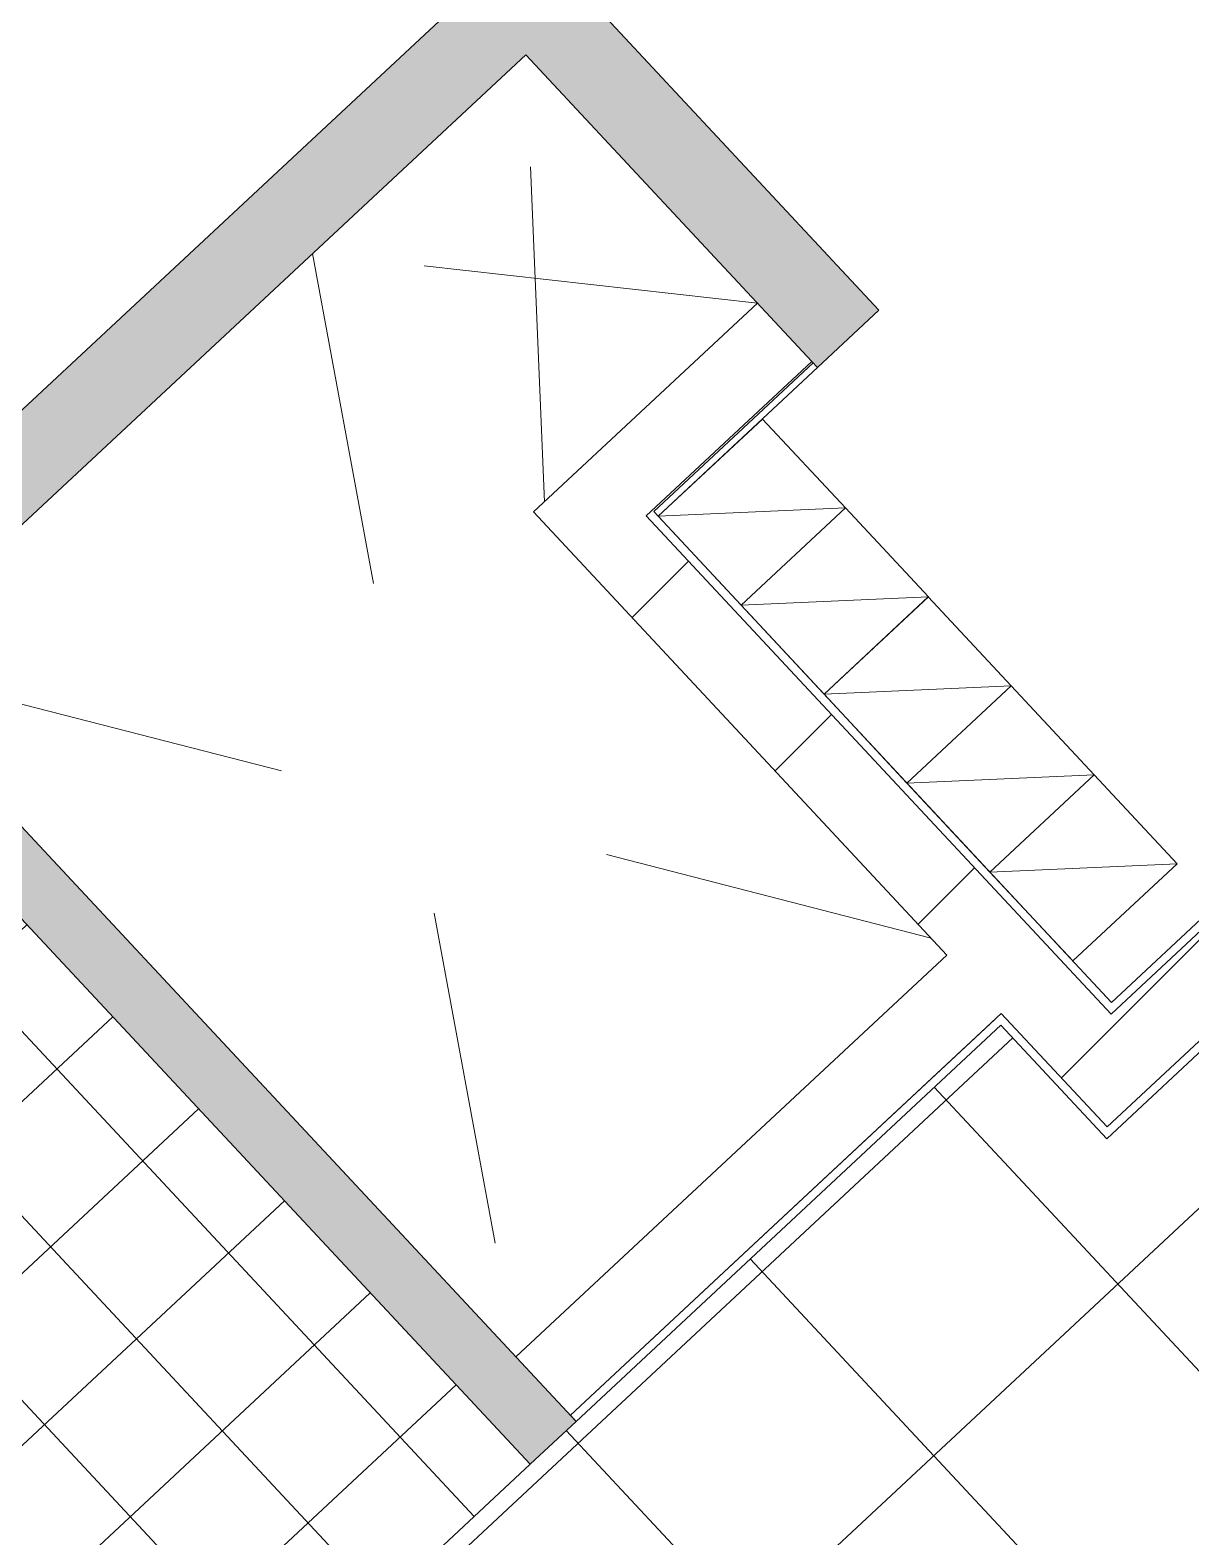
# Model space of a CAD drawing. Header units: millimetres. Extents: x -71377 to 516042, y -145869 to 441446.
# Drawn here: x 166170 to 168938, y 127428 to 131021 of the extents above; entities that cross this region are included whole.
import ezdxf

# ---------------------------------------------------------------- set-up
doc = ezdxf.new("R2010")
doc.units = ezdxf.units.MM
doc.header["$LTSCALE"] = 1000
doc.linetypes.add('_점선_S_', pattern=[1.6, 0.8, -0.8])
for name, color, linetype, lineweight in [('A-door', 4, 'Continuous', 5), ('A-door-hdln', 8, 'Continuous', 5), ('A-fnsh', 5, 'Continuous', 5), ('A-hat', 251, 'Continuous', 5), ('A_bwall', 3, 'Continuous', 5), ('A_cwall', 2, 'Continuous', 5), ('A_fnsh', 5, 'Continuous', 5), ('AA_오픈', 8, '_점선_S_', 5), ('AA_택배함_지상', 6, 'Continuous', 5)]:
    doc.layers.add(name, color=color, linetype=linetype, lineweight=lineweight)
pattern_1 = [(45, (165969.5, 243949.9), (-353.5534, 353.5534), [])]

# ---------------------------------------------------------------- blocks, each defined once
blk = doc.blocks.new('외여닫이문 - __A_FSD_11x21_씰FL_20_원형__ELEV홀-7572301-지반층 배치도')
at = {"layer": 'A-door'}
for p, q in [((-550, 100), (-505, 100)), ((-550, -20), (-550, 100)), ((-505, 100), (-505, 15)), ((505, 100), (550, 100)), ((505, 15), (505, 100)), ((550, 100), (550, -20)), ((-520, 15), (-520, -20)), ((-505, 15), (-520, 15)), ((520, 15), (505, 15)), ((520, -20), (520, 15)), ((-520, -20), (-550, -20)), ((485, -20), (485, -1060)), ((485, -20), (520, -20)), ((520, -20), (520, -1060)), ((550, -20), (520, -20)), ((485, -1060), (520, -1060))]:
    blk.add_line(p, q, dxfattribs=at)
at = {"layer": 'A-door-hdln'}
for p, q in [((-505, 100), (505, 100)), ((-505, 15), (505, 15)), ((-520, -20), (520, -20))]:
    blk.add_line(p, q, dxfattribs=at)
blk.add_arc((520, -20), 1040, 180, 270, dxfattribs=at)
blk = doc.blocks.new('1층 우편함 - 1층 우편함-5487734-지반층 배치도')
at = {"layer": 'AA_택배함_지상'}
for p, q in [((0, 340), (290, 340)), ((0, 0), (0, 340)), ((290, 340), (0, 0)), ((290, 340), (290, 0)), ((290, 0), (0, 0))]:
    blk.add_line(p, q, dxfattribs=at)

msp = doc.modelspace()

# ---------------------------------------------------------------- hatches: boundary and pattern name
at = {"layer": 'A-hat'}
for points in [[(168048.1, 130216.3), (168194.3, 130352.7), (167362.3, 131244.9), (167216, 131108.5), (168034.4, 130230.9)], [(165681.3, 129403.9), (167352.4, 130962.3), (167216, 131108.5), (165544.9, 129550.2), (165632.7, 129456.1)], [(167362.4, 127601.1), (167472.1, 127703.4), (165791, 129506.2), (165681.3, 129403.9), (167328.9, 127637.1)]]:
    msp.add_hatch(color=256, dxfattribs=at).paths.add_polyline_path(points)
h = msp.add_hatch(dxfattribs=at)
h.set_pattern_fill('FP_29', color=256, scale=1000, style=0, pattern_type=2)
h.set_pattern_definition([(133, (170429.56, 127123.3), (-438.81, -409.2), []), (223, (170429.56, 127123.3), (409.2, -438.81), [])])
h.paths.add_polyline_path([(169901.7, 123829.7), (171964.1, 125752.9), (170259.1, 127581.3), (172029, 129231.8), (170916.8, 130409.7), (168737.4, 128377.4), (168485, 128648), (166839.5, 127113.5), (169647.3, 124102.5)])
h.paths.add_polyline_path([(169778.5, 128609.9), (169573.9, 128829.3), (170012.7, 129238.5), (170217.3, 129019.1), (169795.2, 128625.4)])
h.paths.add_polyline_path([(170453.8, 129308), (170249.2, 129527.4), (170907.4, 130141.2), (171112, 129921.8), (170468.6, 129321.8)])
h = msp.add_hatch(dxfattribs=at)
h.set_pattern_fill('FP_12', color=256, scale=1000, style=0, pattern_type=2)
h.set_pattern_definition(pattern_1)
h.paths.add_polyline_path([(168738.4, 128405.6), (168877.3, 128535.2), (167639.5, 129862.6), (167500.5, 129733.1), (168681, 128467.2)])
h = msp.add_hatch(dxfattribs=at)
h.set_pattern_fill('FP_30', color=256, scale=1000, style=0, pattern_type=2)
h.set_pattern_definition([(133, (166539.48, 125136.5), (-219.406, -204.6), []), (223, (166539.48, 125136.5), (204.6, -219.406), [])])
h.paths.add_polyline_path([(167027.5, 121149.4), (169901.7, 123829.7), (168923, 124879.2), (168776.7, 124742.8), (167450.2, 126165.3), (167594.2, 126304.1), (166839.5, 127113.5), (167362.4, 127601.1), (166124.6, 128928.5), (163031, 126043.7), (164156.3, 124836.9), (163852.7, 124553.9), (167017.6, 121160)])
h = msp.add_hatch(dxfattribs=at)
h.set_pattern_fill('FP_12', color=256, scale=1000, style=0, pattern_type=2)
h.set_pattern_definition(pattern_1)
h.paths.add_polyline_path([(168877.3, 128535.2), (169140.6, 128780.7), (169011, 128919.7), (168747.8, 128674.2)])

# ---------------------------------------------------------------- linework, layer by layer
at = {"layer": 'A-fnsh'}
for p, q in [((168037.8, 130227.3), (167657.5, 129872.6)), ((167657.5, 129872.6), (168748.7, 128702.4)), ((168485, 128648), (167472.1, 127703.4)), ((166839.5, 127113.5), (167362.4, 127601.1))]:
    msp.add_line(p, q, dxfattribs=at)
at = {"layer": 'A_bwall'}
for p, q in [((167904.9, 130369.9), (167371, 129872)), ((167639.5, 129862.6), (168034.4, 130230.9)), ((168034.4, 130230.9), (167639.5, 129862.6)), ((167371, 129872), (168356.5, 128815.2)), ((168747.8, 128674.2), (167639.5, 129862.6)), ((168747.8, 128674.2), (169011, 128919.7)), ((168356.5, 128815.2), (167328.9, 127857)), ((169140.6, 128780.7), (168738.4, 128405.6)), ((167458.5, 127718), (168486, 128676.2)), ((168486, 128676.2), (168738.4, 128405.6)), ((168738.4, 128405.6), (168486, 128676.2))]:
    msp.add_line(p, q, dxfattribs=at)
at = {"layer": 'A_cwall'}
for p, q in [((167362.3, 131244.9), (165778.9, 129768.4)), ((168194.3, 130352.7), (167498.7, 131098.7)), ((165791, 129506.2), (167352.4, 130962.3)), ((167352.4, 130962.3), (168034.4, 130230.9)), ((168048.1, 130216.3), (168194.3, 130352.7)), ((168034.4, 130230.9), (168048.1, 130216.3)), ((165544.9, 129550.2), (167362.4, 127601.1)), ((167472.1, 127703.4), (165791, 129506.2)), ((167362.4, 127601.1), (167472.1, 127703.4))]:
    msp.add_line(p, q, dxfattribs=at)
at = {"layer": 'A_fnsh'}
for p, q in [((167667.8, 129861.6), (168048.1, 130216.3)), ((167639.5, 129862.6), (168747.8, 128674.2)), ((168997.4, 128934.3), (168748.7, 128702.4)), ((168737.4, 128377.4), (169154.3, 128766.1)), ((168471.4, 128662.6), (167458.5, 127718)), ((167472.1, 127703.4), (168485, 128648)), ((168485, 128648), (168737.4, 128377.4)), ((167458.5, 127718), (167472.1, 127703.4))]:
    msp.add_line(p, q, dxfattribs=at)
at = {"layer": 'AA_오픈'}
for p, q in [((167396.6, 129895.9), (167352.4, 130962.3)), ((166844.1, 130488.3), (167328.9, 127857)), ((167904.9, 130369.9), (166844.1, 130488.3)), ((168319.1, 128855.3), (165791, 129506.2))]:
    msp.add_line(p, q, dxfattribs=at)

# ---------------------------------------------------------------- block references
at = {"layer": 'A-door-hdln', "rotation": 43.00000124847605}
msp.add_blockref('외여닫이문 - __A_FSD_11x21_씰FL_20_원형__ELEV홀-7572301-지반층 배치도', (168286.2, 131969.7), dxfattribs=at)
at = {"layer": 'AA_택배함_지상', "rotation": 313.0000012484766}
for p in [(167667.8, 129861.6), (167865.6, 129649.6), (168063.3, 129437.5), (168261.1, 129225.4), (168458.9, 129013.3)]:
    msp.add_blockref('1층 우편함 - 1층 우편함-5487734-지반층 배치도', p, dxfattribs=at)

doc.saveas('drawing.dxf')
